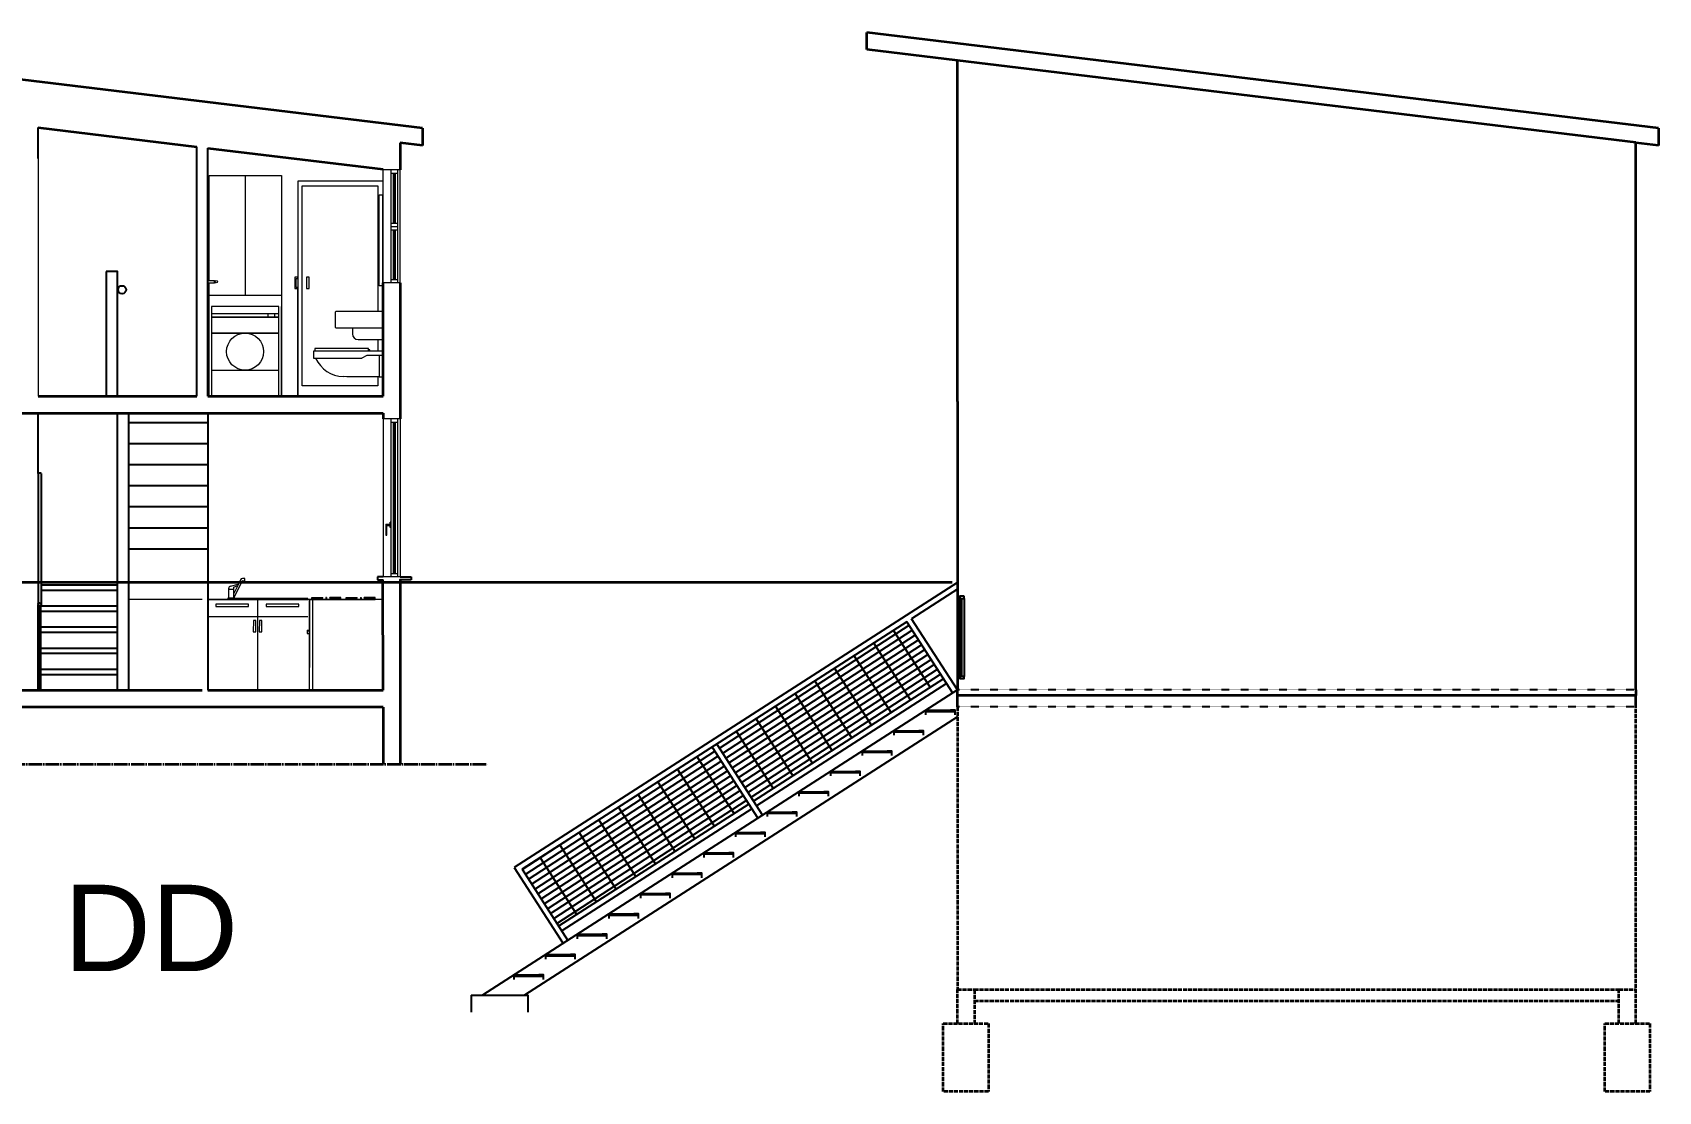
# Model space of a CAD drawing. Header units: millimetres. Extents: x 293 to 6594, y -1830 to 1143.
# Drawn here: x 5156 to 6594, y 176 to 1112 of the extents above; entities that cross this region are included whole.
import ezdxf

# ---------------------------------------------------------------- set-up
doc = ezdxf.new("R2010")
doc.units = ezdxf.units.MM
for name, pattern in [('ACAD_ISO02W100', [15, 12, -3]), ('ACAD_ISO03W100', [30, 12, -18]), ('ACAD_ISO04W100', [30, 24, -3, 0, -3])]:
    doc.linetypes.add(name, pattern=pattern)
for name, color, linetype, lineweight in [('A-DOOR-FULL', 1, 'Continuous', 18), ('A-FLOR-LEVL', 3, 'Continuous', 35), ('A-FLOR-STRS', 1, 'Continuous', 25), ('A-FURN', 2, 'Continuous', 18), ('A-GLAZ-FULL', 4, 'Continuous', 18), ('A-ROOF', 3, 'Continuous', 35), ('A-STRUCTURE', 8, 'Continuous', 35), ('A-WALL-FULL', 3, 'Continuous', 35), ('A-WALL-FULL-EXT', 3, 'Continuous', 35), ('A-WALL-FULL-EXTR', 3, 'Continuous', 35), ('A-WALL-FULL-INTR', 1, 'Continuous', 25), ('QUOTE', 5, 'Continuous', 13)]:
    doc.layers.add(name, color=color, linetype=linetype, lineweight=lineweight)
doc.layers.add('A-FLOR-INTR', color=3, linetype='ACAD_ISO03W100')
doc.layers.add('A-FLOR-STRS-EXTR', color=1, linetype='Continuous')
doc.styles.get("Standard").update_dxf_attribs({"font": 'arial.ttf'})

msp = doc.modelspace()

# ---------------------------------------------------------------- hatches: boundary and pattern name
at = {"layer": 'A-FLOR-STRS-EXTR'}
h = msp.add_hatch(dxfattribs=at)
h.set_pattern_fill('GRATE', color=256, scale=6.5, angle=123, style=0)
h.set_pattern_definition([(213, (35926.6933, -5007.4335), (2.809997, -4.327016), []), (303, (35926.693, -5007.433), (17.308064, 11.239988), [])])
h.paths.add_polyline_path([(5961.3, 540.5), (5928.9, 590.9), (5760.8, 482.8), (5793.2, 432.4)])
h.paths.add_polyline_path([(5756.6, 480.1), (5588.5, 372.1), (5620.9, 321.7), (5789, 429.7)])

# ---------------------------------------------------------------- linework, layer by layer
msp.add_line((5230.6, 545.5), (5230.6, 545.5, 15))
at = {"layer": 'A-DOOR-FULL'}
msp.add_line((5160.6, 1000.5), (5160.6, 790.5), dxfattribs=at)
at = {"layer": 'A-FLOR-INTR', "ltscale": 0.01}
msp.add_line((6573.6, 515.6), (5973.6, 515.6), dxfattribs=at)
at = {"layer": 'A-FLOR-INTR', "linetype": 'ACAD_ISO03W100', "ltscale": 0.01}
msp.add_lwpolyline([(6573.6, 530.6), (5973.6, 530.6)], dxfattribs=at)
at = {"layer": 'A-FLOR-LEVL'}
for p, q in [((5160.6, 790.5), (5300.8, 790.5)), ((5310.6, 790.5), (5465.6, 790.5)), ((4895.6, 775.5), (5310.6, 775.5)), ((5310.6, 775.5), (5465.6, 775.5)), ((4895.6, 530.5), (5230.6, 530.5)), ((5230.6, 530.5), (5305.6, 530.5)), ((5310.6, 530.5), (5465.6, 530.5)), ((5973.6, 515.6), (5973.6, 530.6)), ((6573.6, 525.6), (5973.6, 525.6)), ((5465.6, 515.5), (4895.6, 515.5))]:
    msp.add_line(p, q, dxfattribs=at)
at = {"layer": 'A-FLOR-STRS'}
for p, q in [((5231.3, 885.2), (5230.6, 885.2)), ((5231.5, 883.2), (5230.6, 883.2)), ((5230.6, 790.5), (5230.6, 880.5)), ((5240.6, 767.1), (5310.6, 767.1)), ((5240.6, 748.5), (5310.6, 748.5)), ((5160.6, 721.9), (5160.6, 606.9)), ((5163.2, 721.9), (5163.2, 606.4)), ((5240.6, 729.9), (5310.6, 729.9)), ((5240.6, 711.3), (5310.6, 711.3)), ((5240.6, 692.7), (5310.6, 692.7)), ((5240.6, 674.1), (5310.6, 674.1)), ((5240.6, 655.5), (5310.6, 655.5)), ((5163.2, 623.5), (5230.6, 623.5)), ((5230.6, 618.5), (5163.2, 618.5)), ((5162.7, 604.9), (5230.6, 604.9)), ((5162.7, 586.3), (5230.6, 586.3)), ((5230.6, 581.3), (5162.7, 581.3)), ((5162.7, 567.7), (5230.6, 567.7)), ((5230.6, 562.7), (5162.7, 562.7)), ((5162.7, 549.1), (5230.6, 549.1)), ((5230.6, 544.1), (5162.7, 544.1))]:
    msp.add_line(p, q, dxfattribs=at)
msp.add_lwpolyline([(5220.6, 900.5), (5220.6, 790.5), (5230.6, 790.5), (5230.6, 900.5)], close=True, dxfattribs=at)
for centre, radius in [((5234.8, 884.5), 3.6), ((5161.9, 606.4), 1.35)]:
    msp.add_circle(centre, radius, dxfattribs=at)
msp.add_arc((5161.9, 720.3), 2.11, 52.5852, 127.4148, dxfattribs=at)
at = {"layer": 'A-FLOR-STRS-EXTR'}
for p, q in [((5973.6, 625.6), (5581.6, 373.6)), ((5973.6, 619.6), (5933.1, 593.6)), ((5928.9, 590.9), (5588.5, 372.1)), ((5961.3, 540.5), (5793.2, 432.4)), ((5964, 536.3), (5795.9, 428.2)), ((5973.6, 530.6), (5553.6, 260.6)), ((5973.6, 506.8), (5590.6, 260.6)), ((5945.6, 511.6), (5971.5, 511.6)), ((5949.6, 512.6), (5967.5, 512.6)), ((5917.6, 493.6), (5943.5, 493.6)), ((5921.6, 494.6), (5939.5, 494.6)), ((5889.6, 475.6), (5915.5, 475.6)), ((5893.6, 476.6), (5911.5, 476.6)), ((5861.6, 457.6), (5887.5, 457.6)), ((5865.6, 458.6), (5883.5, 458.6)), ((5833.6, 439.6), (5859.5, 439.6)), ((5837.6, 440.6), (5855.5, 440.6)), ((5789, 429.7), (5620.9, 321.7)), ((5791.7, 425.5), (5623.6, 317.5)), ((5805.6, 421.6), (5831.5, 421.6)), ((5809.6, 422.6), (5827.5, 422.6)), ((5777.6, 403.6), (5803.5, 403.6)), ((5781.6, 404.6), (5799.5, 404.6)), ((5749.6, 385.6), (5775.5, 385.6)), ((5753.6, 386.6), (5771.5, 386.6)), ((5721.6, 367.6), (5747.5, 367.6)), ((5725.6, 368.6), (5743.5, 368.6)), ((5693.6, 349.6), (5719.5, 349.6)), ((5697.6, 350.6), (5715.5, 350.6)), ((5665.6, 331.6), (5691.5, 331.6)), ((5669.6, 332.6), (5687.5, 332.6)), ((5637.6, 313.6), (5663.5, 313.6)), ((5641.6, 314.6), (5659.5, 314.6)), ((5609.6, 295.6), (5635.5, 295.6)), ((5613.6, 296.6), (5631.5, 296.6)), ((5581.6, 277.6), (5607.5, 277.6)), ((5585.6, 278.6), (5603.5, 278.6))]:
    msp.add_line(p, q, dxfattribs=at)
for points in [[(5975.6, 605.6), (5973.6, 605.6)], [(5979.6, 613.6), (5975.6, 613.6), (5975.6, 611.6), (5979.6, 611.6), (5979.6, 613.6)], [(5975.6, 611.6), (5975.6, 542.6)], [(5977.6, 542.6), (5977.6, 611.6)], [(5979.6, 611.6), (5979.6, 542.6)], [(5969.4, 527.9), (5928.9, 590.9)], [(5973.6, 530.6), (5933.1, 593.6)], [(5975.6, 585.6), (5973.6, 585.6)], [(5975.6, 565.6), (5973.6, 565.6)], [(5975.6, 545.6), (5973.6, 545.6)], [(5979.6, 542.6), (5975.6, 542.6), (5975.6, 540.6), (5979.6, 540.6), (5979.6, 542.6)], [(5945.6, 508.6), (5945.6, 512.6), (5949.6, 512.6)], [(5971.5, 508.6), (5971.5, 512.6), (5967.5, 512.6)], [(5917.6, 490.6), (5917.6, 494.6), (5921.6, 494.6)], [(5943.5, 490.6), (5943.5, 494.6), (5939.5, 494.6)], [(5756.6, 480.1), (5797.1, 417.1)], [(5760.8, 482.8), (5801.3, 419.8)], [(5889.6, 472.6), (5889.6, 476.6), (5893.6, 476.6)], [(5915.5, 472.6), (5915.5, 476.6), (5911.5, 476.6)], [(5861.6, 454.6), (5861.6, 458.6), (5865.6, 458.6)], [(5887.5, 454.6), (5887.5, 458.6), (5883.5, 458.6)], [(5833.6, 436.6), (5833.6, 440.6), (5837.6, 440.6)], [(5859.5, 436.6), (5859.5, 440.6), (5855.5, 440.6)], [(5805.6, 418.6), (5805.6, 422.6), (5809.6, 422.6)], [(5831.5, 418.6), (5831.5, 422.6), (5827.5, 422.6)], [(5777.6, 400.6), (5777.6, 404.6), (5781.6, 404.6)], [(5803.5, 400.6), (5803.5, 404.6), (5799.5, 404.6)], [(5749.6, 382.6), (5749.6, 386.6), (5753.6, 386.6)], [(5775.5, 382.6), (5775.5, 386.6), (5771.5, 386.6)], [(5581.6, 373.6), (5624.8, 306.3)], [(5588.5, 372.1), (5629, 309)], [(5721.6, 364.6), (5721.6, 368.6), (5725.6, 368.6)], [(5747.5, 364.6), (5747.5, 368.6), (5743.5, 368.6)], [(5693.6, 346.6), (5693.6, 350.6), (5697.6, 350.6)], [(5719.5, 346.6), (5719.5, 350.6), (5715.5, 350.6)], [(5665.6, 328.6), (5665.6, 332.6), (5669.6, 332.6)], [(5691.5, 328.6), (5691.5, 332.6), (5687.5, 332.6)], [(5637.6, 310.6), (5637.6, 314.6), (5641.6, 314.6)], [(5663.5, 310.6), (5663.5, 314.6), (5659.5, 314.6)], [(5609.6, 292.6), (5609.6, 296.6), (5613.6, 296.6)], [(5635.5, 292.6), (5635.5, 296.6), (5631.5, 296.6)], [(5581.6, 274.6), (5581.6, 278.6), (5585.6, 278.6)], [(5607.5, 274.6), (5607.5, 278.6), (5603.5, 278.6)], [(5543.6, 260.6), (5593.6, 260.6), (5593.6, 245.6)], [(5543.6, 260.6), (5543.6, 245.6)]]:
    msp.add_lwpolyline(points, dxfattribs=at)
at = {"layer": 'A-FURN'}
for p, q in [((5343.7, 985.5), (5343.7, 879.7)), ((5423.4, 980.5), (5390.1, 980.5)), ((5390.1, 980.5), (5390.1, 790.5)), ((5465.1, 980.5), (5423.4, 980.5)), ((5390.1, 975.5), (5390.1, 971.5)), ((5462.1, 888), (5462.1, 968.5)), ((5462.1, 968.5), (5465.1, 968.5)), ((5465.1, 968.5), (5465.1, 888)), ((5316.4, 892.5), (5310.6, 892.5)), ((5316.4, 890.5), (5316.4, 892.5)), ((5316.4, 892.3), (5317.2, 892.2)), ((5310.6, 890.5), (5316.4, 890.5)), ((5311.7, 879.7), (5375.7, 879.7)), ((5316.4, 890.7), (5317.3, 890.8)), ((5390.1, 790.5), (5390.1, 885.5)), ((5465.1, 888), (5462.1, 888)), ((5465.1, 830.1), (5465.1, 888)), ((5373.5, 869.7), (5313.9, 869.7)), ((5313.9, 869.7), (5313.9, 790.5)), ((5373.5, 790.5), (5373.5, 869.7)), ((5373.5, 860.2), (5373.5, 863.2)), ((5375.7, 790.5), (5375.7, 869.7)), ((5373.5, 860.2), (5313.9, 860.2)), ((5465.1, 850.5), (5438.6, 850.5)), ((5438.6, 850.5), (5438.6, 845.5)), ((5313.9, 846.2), (5373.5, 846.2)), ((5443.6, 840.5), (5465.1, 840.5)), ((5465.6, 830.1), (5404, 830.1)), ((5404, 830.1), (5404, 824.1)), ((5404, 824.1), (5406, 824.1)), ((5452.6, 832.4), (5405.2, 832.4)), ((5405.2, 832.4), (5405.2, 830.1)), ((5406, 824.1), (5446.7, 824.1)), ((5451.4, 826.5), (5446.7, 824.1)), ((5465.6, 826.5), (5451.4, 826.5)), ((5452.6, 830.1), (5452.6, 832.4)), ((5453.9, 831.4), (5452.6, 831.4)), ((5453.9, 830.1), (5453.9, 831.4)), ((5453.9, 830.1), (5453.9, 831.1)), ((5462.1, 826.5), (5462.1, 807.5)), ((5426.1, 808.2), (5426.1, 808.2)), ((5433.7, 807.5), (5430.5, 807.7)), ((5462.1, 807.5), (5433.7, 807.5)), ((5462.1, 807.5), (5465.6, 807.5)), ((5465.1, 790.5), (5465.1, 807.5)), ((5329.2, 616), (5329.2, 620.5)), ((5329.2, 619.8), (5333.1, 619.8)), ((5330.7, 622.4), (5337.6, 624.1)), ((5333.7, 619.8), (5333.1, 619.8)), ((5333.7, 612), (5341.5, 627.7)), ((5333.7, 621.5), (5337.1, 623.1)), ((5337.1, 623.1), (5333.7, 615.9)), ((5333.7, 619.8), (5333.7, 621.5)), ((5333.7, 612), (5333.7, 619.8)), ((5339.4, 627.9), (5337.1, 623.1)), ((5343.3, 629.1), (5341.2, 629.1)), ((5341.2, 627), (5343.4, 627)), ((5343.4, 627), (5343.4, 629)), ((5305.6, 610.5), (5240.6, 610.5)), ((5465.6, 610.5), (5310.6, 610.5)), ((5310.6, 610.5), (5354.6, 610.5)), ((5328.5, 611.5), (5328.5, 612)), ((5328.5, 612), (5334.4, 612)), ((5399, 611.5), (5328.5, 611.5)), ((5328.5, 611.5), (5328.5, 610.5)), ((5328.5, 610.5), (5399, 610.5)), ((5329.2, 612), (5329.2, 616)), ((5334.4, 612), (5333.7, 612)), ((5334.4, 612), (5334.4, 611.5)), ((5354.6, 610.5), (5354.6, 530.5)), ((5399, 610.5), (5399, 611.5)), ((5400.6, 610.5), (5400.6, 550.5)), ((5400.6, 530.5), (5400.6, 610.5)), ((5400.6, 610.5), (5403.1, 610.5)), ((5400.6, 610.5), (5400.6, 583.6)), ((5402.6, 610.5), (5402.6, 612.3)), ((5402.6, 612.3), (5412.4, 612.3)), ((5402.6, 610.5), (5458.6, 610.5)), ((5403.1, 610.5), (5403.1, 530.5)), ((5403.2, 610.5), (5403.2, 611.7)), ((5403.2, 611.7), (5412.4, 611.7)), ((5412.4, 611.7), (5412.4, 612.3)), ((5413.1, 610.5), (5413.4, 610.5)), ((5413.6, 610.5), (5413.1, 610.5)), ((5415.7, 612.3), (5415.1, 612.3)), ((5415.1, 612.3), (5415.1, 610.5)), ((5415.7, 612.3), (5415.7, 610.5)), ((5428.3, 612.3), (5418.5, 612.3)), ((5418.5, 611.7), (5418.5, 612.3)), ((5427.7, 611.7), (5418.5, 611.7)), ((5427.7, 610.5), (5427.7, 611.7)), ((5428.3, 610.5), (5428.3, 612.3)), ((5433, 610.5), (5433, 612.3)), ((5433, 612.3), (5442.8, 612.3)), ((5433.6, 610.5), (5433.6, 611.7)), ((5433.6, 611.7), (5442.8, 611.7)), ((5442.8, 611.7), (5442.8, 612.3)), ((5445.6, 612.3), (5446.2, 612.3)), ((5445.6, 612.3), (5445.6, 610.5)), ((5446.2, 612.3), (5446.2, 610.5)), ((5458.7, 612.3), (5448.9, 612.3)), ((5448.9, 611.7), (5448.9, 612.3)), ((5458.1, 611.7), (5448.9, 611.7)), ((5458.1, 610.5), (5458.1, 611.7)), ((5458.7, 610.5), (5458.7, 612.3)), ((5310.6, 595.5), (5399, 595.5)), ((5398.6, 583.6), (5398.6, 580.6)), ((5398.6, 583.6), (5400.6, 583.6)), ((5400.6, 582.6), (5398.6, 582.6)), ((5398.6, 580.6), (5400.6, 580.6)), ((5400.6, 583.6), (5400.6, 582.6)), ((5400.6, 550.5), (5400.6, 560.5))]:
    msp.add_line(p, q, dxfattribs=at)
for points in [[(5311.7, 892.5), (5311.7, 985.5), (5375.7, 985.5), (5375.7, 790.5)], [(5461.1, 807.5), (5461.1, 799.5), (5394.1, 799.5), (5394.1, 976.5), (5461.1, 976.5), (5461.1, 888)], [(5388.7, 886.5), (5388.7, 894.5), (5390.1, 894.5), (5390.1, 895.5), (5387.6, 895.5), (5387.6, 885.5), (5390.1, 885.5), (5390.1, 886.5), (5388.7, 886.5)], [(5311.7, 790.5), (5311.7, 890.5)], [(5461.1, 888), (5461.1, 865.5)], [(5373.5, 863.2), (5313.9, 863.2), (5313.9, 860.2), (5373.5, 860.2)], [(5461.1, 840.5), (5461.1, 830.1)]]:
    msp.add_lwpolyline(points, dxfattribs=at)
for points in [[(5400.4, 885.5), (5400.4, 895.5), (5397.9, 895.5), (5397.9, 885.5)], [(5369.8, 863.2), (5363.6, 863.2), (5363.6, 860.2), (5369.8, 860.2)], [(5313.9, 813.4), (5373.5, 813.4), (5373.5, 846.2), (5313.9, 846.2)], [(5346.7, 606.4), (5317.6, 606.4), (5317.6, 604.4), (5346.7, 604.4)], [(5391.2, 606.4), (5362.1, 606.4), (5362.1, 604.4), (5391.2, 604.4)], [(5353.2, 592), (5350.9, 592), (5350.8, 582), (5353.2, 582)], [(5358.5, 592), (5356.2, 592), (5356.1, 582), (5358.5, 582)]]:
    msp.add_lwpolyline(points, close=True, dxfattribs=at)
msp.add_lwpolyline([(5465.1, 850.5), (5424.4, 850.5, -0.414214), (5423.4, 851.5), (5423.4, 864.5, -0.414214), (5424.4, 865.5), (5465.1, 865.5)], format="xyb", close=True, dxfattribs=at)
for centre, radius in [((5318.1, 891.6), 1.12), ((5343.6, 829.8), 16.4)]:
    msp.add_circle(centre, radius, dxfattribs=at)
for centre, radius, start, end in [((5443.6, 845.5), 5, 180, 270), ((5431.1, 835.1), 27.4, 203.641, 268.818), ((5331.2, 620.5), 2, 104.3459, 180), ((5341.2, 627.1), 2, 90, 154.8067), ((5343.3, 629), 0.1, 0, 90)]:
    msp.add_arc(centre, radius, start, end, dxfattribs=at)
at = {"layer": 'A-GLAZ-FULL'}
for p, q in [((5472.7, 890.5), (5472.7, 990.5)), ((5472.7, 987.5), (5478.7, 987.5)), ((5474.7, 943.5), (5474.7, 987.5)), ((5475.7, 987.5), (5475.7, 943.5)), ((5476.7, 943.5), (5476.7, 987.5)), ((5478.7, 890.5), (5478.7, 990.5)), ((5472.7, 943.5), (5478.7, 943.5)), ((5472.7, 940.5), (5478.7, 940.5)), ((5472.7, 937.5), (5478.7, 937.5)), ((5474.7, 893.5), (5474.7, 937.5)), ((5475.7, 937.5), (5475.7, 893.5)), ((5476.7, 893.5), (5476.7, 937.5)), ((5472.7, 893.5), (5478.7, 893.5)), ((5472.7, 630.5), (5472.7, 770.5)), ((5472.7, 767.5), (5478.7, 767.5)), ((5474.7, 633.5), (5474.7, 767.5)), ((5475.7, 767.5), (5475.7, 633.5)), ((5476.7, 633.5), (5476.7, 767.5)), ((5478.7, 630.5), (5478.7, 770.5)), ((5468.1, 677.1), (5471.8, 677.1)), ((5468.1, 677.1), (5468.1, 667.4)), ((5468.9, 676), (5471.8, 676)), ((5468.9, 667.4), (5468.9, 676)), ((5472.7, 678.9), (5471.8, 678.9)), ((5471.8, 674.2), (5471.8, 678.9)), ((5468.1, 667.4), (5468.9, 667.4)), ((5472.7, 674.2), (5471.8, 674.2)), ((5472.7, 633.5), (5478.7, 633.5))]:
    msp.add_line(p, q, dxfattribs=at)
at = {"layer": 'A-ROOF'}
for p, q in [((5893.6, 1096.8), (5893.6, 1111.9)), ((6593.6, 1027.3), (6593.6, 1012))]:
    msp.add_line(p, q, dxfattribs=at)
for points in [[(6593.6, 1027.3), (5893.6, 1111.9)], [(5973.6, 1087.1), (5893.6, 1096.8)], [(6573.6, 1014.7), (5973.6, 1087.1)], [(6593.6, 1012), (6573.6, 1014.4)]]:
    msp.add_lwpolyline(points, dxfattribs=at)
at = {"layer": 'A-STRUCTURE'}
for p, q in [((5465.6, 515.5), (5465.6, 465)), ((5480.6, 515.5), (5480.6, 465))]:
    msp.add_line(p, q, dxfattribs=at)
at = {"layer": 'A-STRUCTURE', "linetype": 'ACAD_ISO02W100', "ltscale": 0.3}
for p, q in [((5973.6, 515.6), (5973.6, 265.6)), ((6573.6, 235.6), (6573.6, 515.6)), ((5973.6, 235.6), (5973.6, 265.6)), ((5973.6, 265.6), (5988.6, 265.6)), ((5988.6, 265.6), (6558.6, 265.6)), ((5988.6, 265.6), (5988.6, 235.6)), ((6558.6, 235.6), (6558.6, 265.6)), ((6558.6, 265.6), (6573.6, 265.6)), ((5988.6, 255.6), (6558.6, 255.6))]:
    msp.add_line(p, q, dxfattribs=at)
for points in [[(5961.1, 235.6), (6001.1, 235.6), (6001.1, 175.6), (5961.1, 175.6)], [(6546.1, 235.6), (6586.1, 235.6), (6586.1, 175.6), (6546.1, 175.6)]]:
    msp.add_lwpolyline(points, close=True, dxfattribs=at)
at = {"layer": 'A-WALL-FULL'}
for p, q in [((5160.6, 1027.9), (5300.8, 1011)), ((5500.6, 1027.3), (5500.6, 1012)), ((5310.6, 1009.8), (5465.6, 991))]:
    msp.add_line(p, q, dxfattribs=at)
for points in [[(5500.6, 1027.3), (4800.6, 1111.9)], [(5500.6, 1012), (5480.6, 1014.4)]]:
    msp.add_lwpolyline(points, dxfattribs=at)
at = {"layer": 'A-WALL-FULL-EXT'}
for p, q in [((5465.6, 991), (5465.6, 990.5)), ((5465.6, 775.5), (5465.7, 770.5)), ((5969, 625.6), (2686, 625.6))]:
    msp.add_line(p, q, dxfattribs=at)
at = {"layer": 'A-WALL-FULL-EXT', "linetype": 'ACAD_ISO04W100', "ltscale": 0.5}
msp.add_line((4804.8, 465), (5558.8, 465), dxfattribs=at)
at = {"layer": 'A-WALL-FULL-EXTR'}
for p, q in [((5973.6, 785.6), (5973.6, 1087.1)), ((5480.6, 1014.4), (5480.6, 990.5)), ((6573.6, 530.6), (6573.6, 1014.7)), ((5465.6, 790.5), (5465.6, 890.5)), ((5480.6, 890.5), (5480.6, 770.5)), ((5973.6, 785.6), (5973.6, 745.6)), ((5973.6, 745.6), (5973.6, 530.6)), ((6573.6, 530.6), (6573.6, 525.6)), ((6573.6, 515.6), (6573.6, 525.6))]:
    msp.add_line(p, q, dxfattribs=at)
for points in [[(5465.6, 530.5), (5465.5, 628)], [(5480.6, 628), (5480.6, 628), (5480.6, 515.5), (5480.6, 515.5)]]:
    msp.add_lwpolyline(points, dxfattribs=at)
at = {"layer": 'A-WALL-FULL-INTR'}
for p, q in [((5160.6, 721.9), (5160.6, 775.5)), ((5230.6, 701.5), (5230.6, 775.5)), ((5240.6, 775.5), (5240.6, 530.5)), ((5310.6, 775.5), (5310.6, 530.5)), ((5230.6, 644.5), (5230.6, 701.5)), ((5230.6, 530.5), (5230.6, 644.5)), ((5465.7, 630.5), (5460.7, 630.5)), ((5460.7, 630.5), (5460.7, 628)), ((5460.7, 628), (5465.7, 628)), ((5480.6, 630.5), (5490.6, 630.5)), ((5490.6, 628), (5480.6, 628)), ((5490.6, 630.5), (5490.6, 628)), ((5160.6, 530.5), (5160.6, 606)), ((5161, 605.4), (5161, 530.5)), ((5162.7, 605.3), (5162.7, 530.5)), ((5160.6, 599.9), (5161, 599.9)), ((5230.6, 599.9), (5162.7, 599.9)), ((5160.6, 586.3), (5161, 586.3)), ((5161, 581.3), (5160.6, 581.3)), ((5160.6, 567.7), (5161, 567.7)), ((5161, 562.7), (5160.6, 562.7)), ((5160.6, 549.1), (5161, 549.1)), ((5161, 544.1), (5160.6, 544.1))]:
    msp.add_line(p, q, dxfattribs=at)
for points in [[(5160.6, 1000.5), (5160.6, 1027.9)], [(5300.8, 790.5), (5300.8, 1011)], [(5310.6, 790.5), (5310.6, 1009.8)]]:
    msp.add_lwpolyline(points, dxfattribs=at)
at = {"layer": 'QUOTE'}
for p, q in [((5480.6, 990.5), (5465.6, 990.5)), ((5465.6, 890.5), (5465.6, 990.5)), ((5480.6, 890.5), (5480.6, 990.5)), ((5480.6, 890.5), (5465.6, 890.5)), ((5480.6, 770.5), (5465.7, 770.5)), ((5465.7, 770.5), (5465.7, 630.5)), ((5480.6, 770.5), (5480.6, 630.5)), ((5480.6, 630.5), (5465.7, 630.5))]:
    msp.add_line(p, q, dxfattribs=at)

# ---------------------------------------------------------------- texts
at = {"insert": (5183.2, 358.4), "char_height": 76.45, "attachment_point": 1}
msp.add_mtext_dynamic_manual_height_columns('DD', width=187.387, gutter_width=12.5, heights=[0], dxfattribs=at)

doc.saveas('drawing.dxf')
